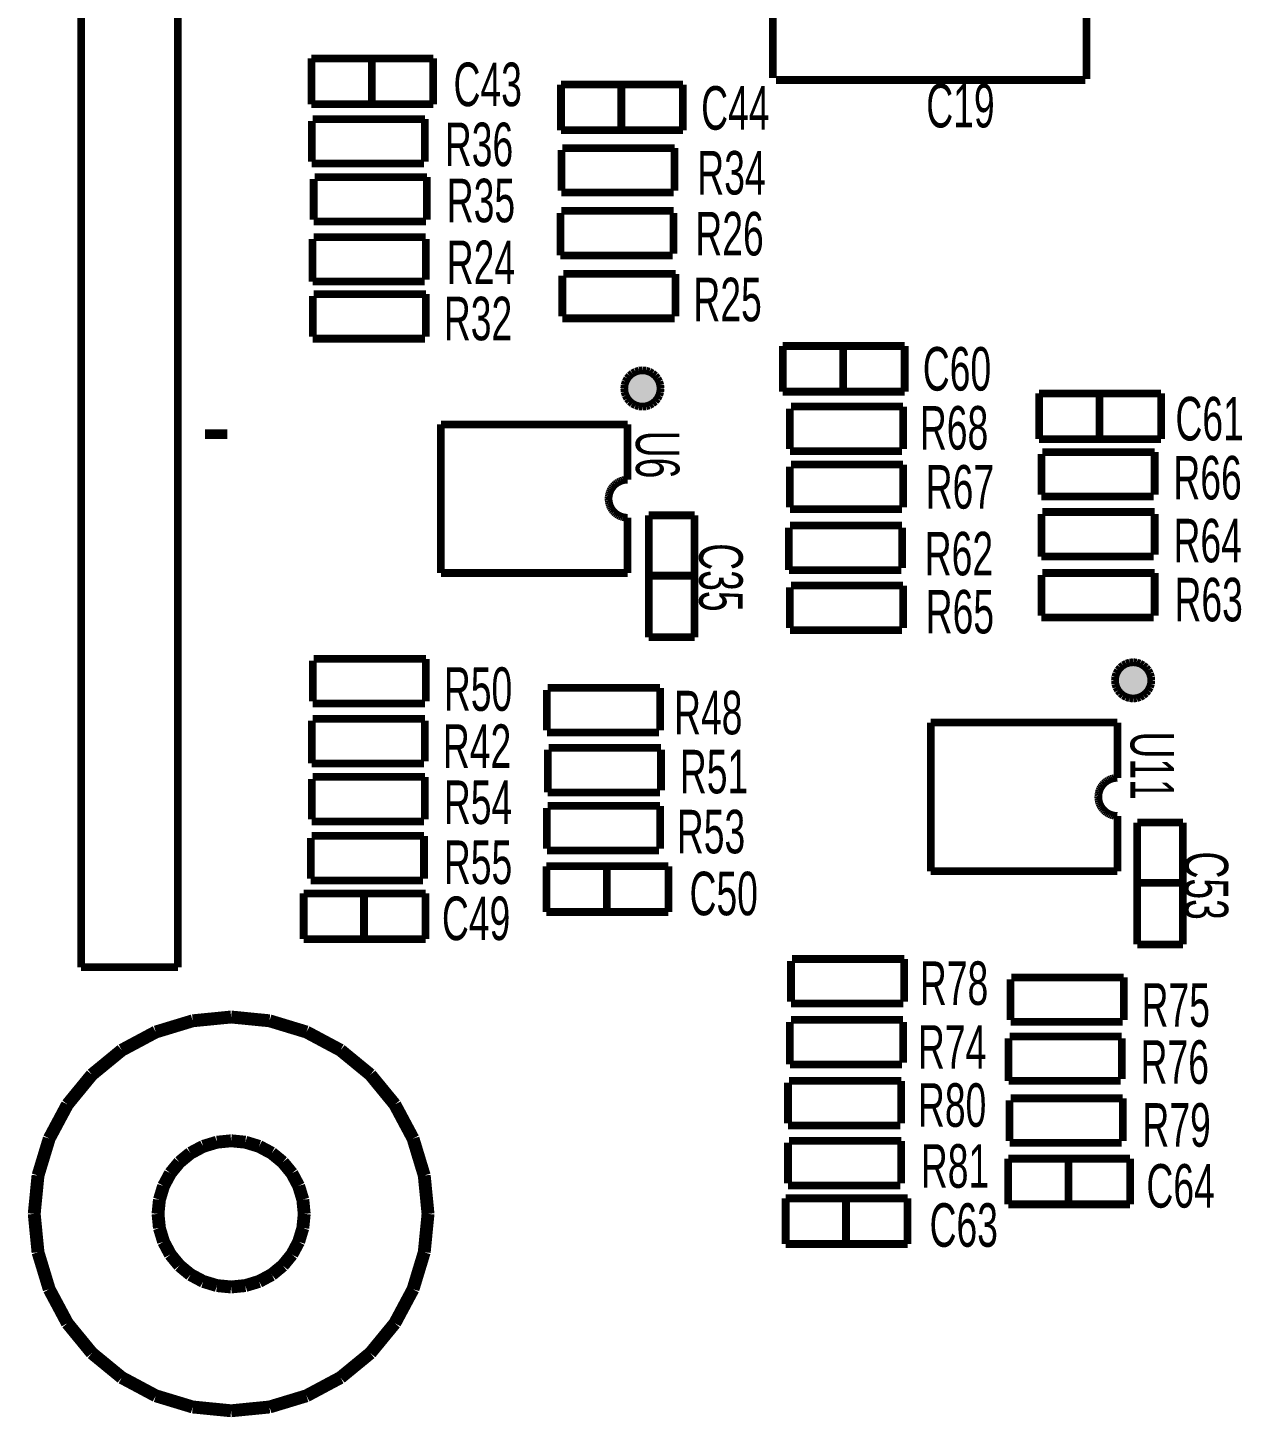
# Model space of a CAD drawing. Extents: x 0 to 105, y 0 to 80.
# Drawn here: x -0.36 to 31.57, y -0.36 to 36.12 of the extents above; entities that cross this region are included whole.
import ezdxf
from ezdxf.enums import TextEntityAlignment as Align

# ---------------------------------------------------------------- set-up
doc = ezdxf.new("R2010")
doc.units = 0
for name, color, linetype in [('BOARD_OUTLINE', 2, 'CONTINUOUS'), ('SILKSCREEN_BOTTOM', 6, 'CONTINUOUS'), ('SILKSCREEN_TOP', 4, 'CONTINUOUS')]:
    doc.layers.add(name, color=color, linetype=linetype)

msp = doc.modelspace()

# ---------------------------------------------------------------- linework, layer by layer
at = {"layer": 'BOARD_OUTLINE', "color": 2}
for points, const_width in [([(0, 80), (0, 0)], 0.000001), ([(4.604015, 6.860563), (4.244017, 6.751359)], 0.338074), ([(4.9784, 6.897437), (4.604015, 6.860563)], 0.338074), ([(5.352785, 6.860563), (4.9784, 6.897437)], 0.338074), ([(5.712783, 6.751359), (5.352785, 6.860563)], 0.338074), ([(3.912241, 6.57402), (3.621436, 6.335364)], 0.338074), ([(4.244017, 6.751359), (3.912241, 6.57402)], 0.338074), ([(6.044559, 6.57402), (5.712783, 6.751359)], 0.338074), ([(6.335364, 6.335364), (6.044559, 6.57402)], 0.338074), ([(3.38278, 6.044559), (3.205441, 5.712783)], 0.338074), ([(3.621436, 6.335364), (3.38278, 6.044559)], 0.338074), ([(6.57402, 6.044559), (6.335364, 6.335364)], 0.338074), ([(6.751359, 5.712783), (6.57402, 6.044559)], 0.338074), ([(3.205441, 5.712783), (3.096237, 5.352785)], 0.338074), ([(6.860563, 5.352785), (6.751359, 5.712783)], 0.338074), ([(3.096237, 5.352785), (3.059363, 4.9784)], 0.338074), ([(6.897437, 4.9784), (6.860563, 5.352785)], 0.338074), ([(3.059363, 4.9784), (3.096237, 4.604015)], 0.338074), ([(6.860563, 4.604015), (6.897437, 4.9784)], 0.338074), ([(3.096237, 4.604015), (3.205441, 4.244017)], 0.338074), ([(6.751359, 4.244017), (6.860563, 4.604015)], 0.338074), ([(3.205441, 4.244017), (3.38278, 3.912241)], 0.338074), ([(6.57402, 3.912241), (6.751359, 4.244017)], 0.338074), ([(3.38278, 3.912241), (3.621436, 3.621436)], 0.338074), ([(6.335364, 3.621436), (6.57402, 3.912241)], 0.338074), ([(3.621436, 3.621436), (3.912241, 3.38278)], 0.338074), ([(6.044559, 3.38278), (6.335364, 3.621436)], 0.338074), ([(3.912241, 3.38278), (4.244017, 3.205441)], 0.338074), ([(4.244017, 3.205441), (4.604015, 3.096237)], 0.338074), ([(5.352785, 3.096237), (5.712783, 3.205441)], 0.338074), ([(5.712783, 3.205441), (6.044559, 3.38278)], 0.338074), ([(4.604015, 3.096237), (4.9784, 3.059363)], 0.338074), ([(4.9784, 3.059363), (5.352785, 3.096237)], 0.338074), ([(0, 0), (105, 0)], 0.000001)]:
    msp.add_lwpolyline(points, dxfattribs=dict(at, const_width=const_width))
at = {"layer": 'SILKSCREEN_BOTTOM', "color": 6}
for points, const_width in [([(1.0414, 11.4554), (1.0414, 62.2554)], 0.2032), ([(3.5814, 62.2554), (3.5814, 11.4554)], 0.2032), ([(4.2926, 25.4508), (4.8768, 25.4508)], 0.254), ([(3.5814, 11.4554), (1.0414, 11.4554)], 0.2032)]:
    msp.add_lwpolyline(points, dxfattribs=dict(at, const_width=const_width))
at = {"layer": 'SILKSCREEN_TOP', "color": 4}
for points, const_width in [([(19.2024, 38.5318), (19.2024, 34.798)], 0.2032), ([(27.432, 34.7726), (27.432, 38.5572)], 0.2032), ([(10.285, 35.3134), (7.085, 35.3134)], 0.2032), ([(7.085, 35.3134), (7.085, 34.1134)], 0.2032), ([(8.6698, 34.1292), (8.6698, 35.2976)], 0.2032), ([(10.285, 34.1134), (10.285, 35.3134)], 0.2032), ([(16.8382, 34.6276), (13.6382, 34.6276)], 0.2032), ([(13.6382, 34.6276), (13.6382, 33.4276)], 0.2032), ([(15.223, 33.4434), (15.223, 34.6118)], 0.2032), ([(16.8382, 33.4276), (16.8382, 34.6276)], 0.2032), ([(19.2786, 34.7472), (27.4066, 34.7472)], 0.2032), ([(7.085, 34.1134), (10.285, 34.1134)], 0.2032), ([(7.095, 33.672), (7.095, 32.6052)], 0.2032), ([(10.0668, 33.7228), (7.1204, 33.7228)], 0.2032), ([(10.0668, 32.6052), (10.0668, 33.7228)], 0.2032), ([(13.6382, 33.4276), (16.8382, 33.4276)], 0.2032), ([(13.6482, 32.91), (13.6482, 31.8432)], 0.2032), ([(16.62, 32.9608), (13.6736, 32.9608)], 0.2032), ([(16.62, 31.8432), (16.62, 32.9608)], 0.2032), ([(7.095, 32.5544), (10.0414, 32.5544)], 0.2032), ([(7.1458, 32.148), (7.1458, 31.0812)], 0.2032), ([(10.1176, 32.1988), (7.1712, 32.1988)], 0.2032), ([(10.1176, 31.0812), (10.1176, 32.1988)], 0.2032), ([(13.6482, 31.7924), (16.5946, 31.7924)], 0.2032), ([(16.5946, 31.3098), (13.6482, 31.3098)], 0.2032), ([(7.1458, 31.0304), (10.0922, 31.0304)], 0.2032), ([(13.6228, 31.259), (13.6228, 30.1414)], 0.2032), ([(16.5946, 30.1922), (16.5946, 31.259)], 0.2032), ([(7.117, 30.5732), (7.117, 29.4556)], 0.2032), ([(10.0888, 30.624), (7.1424, 30.624)], 0.2032), ([(10.0888, 29.5064), (10.0888, 30.5732)], 0.2032), ([(13.6228, 30.1414), (16.5692, 30.1414)], 0.2032), ([(7.117, 29.4556), (10.0634, 29.4556)], 0.2032), ([(13.6736, 29.608), (13.6736, 28.5412)], 0.2032), ([(16.6454, 29.6588), (13.699, 29.6588)], 0.2032), ([(16.6454, 28.5412), (16.6454, 29.6588)], 0.2032), ([(10.0922, 29.1254), (7.1458, 29.1254)], 0.2032), ([(10.0922, 28.0078), (10.0922, 29.1254)], 0.2032), ([(7.1204, 29.0746), (7.1204, 28.0078)], 0.2032), ([(13.6736, 28.4904), (16.62, 28.4904)], 0.2032), ([(7.1204, 27.957), (10.0668, 27.957)], 0.2032), ([(22.6599, 27.7645), (19.4599, 27.7645)], 0.2032), ([(19.4599, 27.7645), (19.4599, 26.5645)], 0.2032), ([(21.0447, 26.5803), (21.0447, 27.7487)], 0.2032), ([(22.6599, 26.5645), (22.6599, 27.7645)], 0.2032), ([(15.379343, 26.913804), (15.335281, 26.831369)], 0.2032), ([(15.379343, 26.913804), (15.335281, 26.831369)], 0.2032), ([(15.438641, 26.986059), (15.379343, 26.913804)], 0.2032), ([(15.438641, 26.986059), (15.379343, 26.913804)], 0.2032), ([(15.510896, 27.045357), (15.438641, 26.986059)], 0.2032), ([(15.510896, 27.045357), (15.438641, 26.986059)], 0.2032), ([(15.593331, 27.089419), (15.510896, 27.045357)], 0.2032), ([(15.593331, 27.089419), (15.510896, 27.045357)], 0.2032), ([(15.682779, 27.116553), (15.593331, 27.089419)], 0.2032), ([(15.682779, 27.116553), (15.593331, 27.089419)], 0.2032), ([(15.7758, 27.125715), (15.682779, 27.116553)], 0.2032), ([(15.7758, 27.125715), (15.682779, 27.116553)], 0.2032), ([(15.868821, 27.116553), (15.7758, 27.125715)], 0.2032), ([(15.868821, 27.116553), (15.7758, 27.125715)], 0.2032), ([(15.958269, 27.089419), (15.868821, 27.116553)], 0.2032), ([(15.958269, 27.089419), (15.868821, 27.116553)], 0.2032), ([(16.040704, 27.045357), (15.958269, 27.089419)], 0.2032), ([(16.040704, 27.045357), (15.958269, 27.089419)], 0.2032), ([(16.112959, 26.986059), (16.040704, 27.045357)], 0.2032), ([(16.112959, 26.986059), (16.040704, 27.045357)], 0.2032), ([(16.172257, 26.913804), (16.112959, 26.986059)], 0.2032), ([(16.172257, 26.913804), (16.112959, 26.986059)], 0.2032), ([(16.216319, 26.831369), (16.172257, 26.913804)], 0.2032), ([(16.216319, 26.831369), (16.172257, 26.913804)], 0.2032), ([(15.308147, 26.741921), (15.298985, 26.6489)], 0.2032), ([(15.308147, 26.741921), (15.298985, 26.6489)], 0.2032), ([(15.298985, 26.6489), (15.308147, 26.555879)], 0.2032), ([(15.298985, 26.6489), (15.308147, 26.555879)], 0.2032), ([(15.335281, 26.831369), (15.308147, 26.741921)], 0.2032), ([(15.335281, 26.831369), (15.308147, 26.741921)], 0.2032), ([(15.308147, 26.555879), (15.335281, 26.466431)], 0.2032), ([(15.308147, 26.555879), (15.335281, 26.466431)], 0.2032), ([(16.243453, 26.741921), (16.216319, 26.831369)], 0.2032), ([(16.243453, 26.741921), (16.216319, 26.831369)], 0.2032), ([(16.216319, 26.466431), (16.243453, 26.555879)], 0.2032), ([(16.216319, 26.466431), (16.243453, 26.555879)], 0.2032), ([(16.252615, 26.6489), (16.243453, 26.741921)], 0.2032), ([(16.252615, 26.6489), (16.243453, 26.741921)], 0.2032), ([(16.243453, 26.555879), (16.252615, 26.6489)], 0.2032), ([(16.243453, 26.555879), (16.252615, 26.6489)], 0.2032), ([(16.252615, 26.6489), (16.252615, 26.6489)], 0.2032), ([(19.4599, 26.5645), (22.6599, 26.5645)], 0.2032), ([(15.335281, 26.466431), (15.379343, 26.383996)], 0.2032), ([(15.335281, 26.466431), (15.379343, 26.383996)], 0.2032), ([(15.379343, 26.383996), (15.438641, 26.311741)], 0.2032), ([(15.379343, 26.383996), (15.438641, 26.311741)], 0.2032), ([(15.438641, 26.311741), (15.510896, 26.252443)], 0.2032), ([(15.438641, 26.311741), (15.510896, 26.252443)], 0.2032), ([(15.510896, 26.252443), (15.593331, 26.208381)], 0.2032), ([(15.510896, 26.252443), (15.593331, 26.208381)], 0.2032), ([(15.593331, 26.208381), (15.682779, 26.181247)], 0.2032), ([(15.593331, 26.208381), (15.682779, 26.181247)], 0.2032), ([(15.682779, 26.181247), (15.7758, 26.172085)], 0.2032), ([(15.682779, 26.181247), (15.7758, 26.172085)], 0.2032), ([(15.7758, 26.172085), (15.868821, 26.181247)], 0.2032), ([(15.7758, 26.172085), (15.868821, 26.181247)], 0.2032), ([(15.868821, 26.181247), (15.958269, 26.208381)], 0.2032), ([(15.868821, 26.181247), (15.958269, 26.208381)], 0.2032), ([(15.958269, 26.208381), (16.040704, 26.252443)], 0.2032), ([(15.958269, 26.208381), (16.040704, 26.252443)], 0.2032), ([(16.040704, 26.252443), (16.112959, 26.311741)], 0.2032), ([(16.040704, 26.252443), (16.112959, 26.311741)], 0.2032), ([(16.112959, 26.311741), (16.172257, 26.383996)], 0.2032), ([(16.112959, 26.311741), (16.172257, 26.383996)], 0.2032), ([(16.172257, 26.383996), (16.216319, 26.466431)], 0.2032), ([(16.172257, 26.383996), (16.216319, 26.466431)], 0.2032), ([(22.6195, 26.1739), (19.6731, 26.1739)], 0.2032), ([(22.6195, 25.0563), (22.6195, 26.1739)], 0.2032), ([(29.3909, 26.5199), (26.1909, 26.5199)], 0.2032), ([(26.1909, 26.5199), (26.1909, 25.3199)], 0.2032), ([(27.7757, 25.3357), (27.7757, 26.5041)], 0.2032), ([(29.3909, 25.3199), (29.3909, 26.5199)], 0.2032), ([(19.6477, 26.1231), (19.6477, 25.0563)], 0.2032), ([(10.487, 25.7046), (10.487, 21.8046)], 0.2032), ([(15.387, 25.7046), (10.487, 25.7046)], 0.2032), ([(15.387, 24.2546), (15.387, 25.7046)], 0.2032), ([(26.1909, 25.3199), (29.3909, 25.3199)], 0.2032), ([(19.6477, 25.0055), (22.5941, 25.0055)], 0.2032), ([(26.2517, 24.9293), (26.2517, 23.8625)], 0.2032), ([(29.2235, 24.9801), (26.2771, 24.9801)], 0.2032), ([(29.2235, 23.8625), (29.2235, 24.9801)], 0.2032), ([(19.6477, 24.5991), (19.6477, 23.5323)], 0.2032), ([(22.6195, 24.6499), (19.6731, 24.6499)], 0.2032), ([(22.6195, 23.5323), (22.6195, 24.6499)], 0.2032), ([(14.953987, 24.0046), (14.933846, 23.965909)], 0.2032), ([(14.977423, 24.041388), (14.953987, 24.0046)], 0.2032), ([(15.003977, 24.075993), (14.977423, 24.041388)], 0.2032), ([(15.033446, 24.108153), (15.003977, 24.075993)], 0.2032), ([(15.065606, 24.137622), (15.033446, 24.108153)], 0.2032), ([(15.100211, 24.164176), (15.065606, 24.137622)], 0.2032), ([(15.137, 24.187612), (15.100211, 24.164176)], 0.2032), ([(15.17569, 24.207753), (15.137, 24.187612)], 0.2032), ([(15.215989, 24.224446), (15.17569, 24.207753)], 0.2032), ([(15.25759, 24.237562), (15.215989, 24.224446)], 0.2032), ([(15.300175, 24.247003), (15.25759, 24.237562)], 0.2032), ([(15.343422, 24.252697), (15.300175, 24.247003)], 0.2032), ([(15.387, 24.2546), (15.343422, 24.252697)], 0.2032), ([(14.888902, 23.798177), (14.887, 23.7546)], 0.2032), ([(14.887, 23.7546), (14.888902, 23.711022)], 0.2032), ([(14.894596, 23.841424), (14.888902, 23.798177)], 0.2032), ([(14.888902, 23.711022), (14.894596, 23.667775)], 0.2032), ([(14.904037, 23.884009), (14.894596, 23.841424)], 0.2032), ([(14.894596, 23.667775), (14.904037, 23.62519)], 0.2032), ([(14.917153, 23.92561), (14.904037, 23.884009)], 0.2032), ([(14.904037, 23.62519), (14.917153, 23.583589)], 0.2032), ([(14.933846, 23.965909), (14.917153, 23.92561)], 0.2032), ([(26.2517, 23.8117), (29.1981, 23.8117)], 0.2032), ([(14.917153, 23.583589), (14.933846, 23.54329)], 0.2032), ([(14.933846, 23.54329), (14.953987, 23.5046)], 0.2032), ([(14.953987, 23.5046), (14.977423, 23.467811)], 0.2032), ([(14.977423, 23.467811), (15.003977, 23.433206)], 0.2032), ([(15.003977, 23.433206), (15.033446, 23.401046)], 0.2032), ([(15.033446, 23.401046), (15.065606, 23.371577)], 0.2032), ([(15.065606, 23.371577), (15.100211, 23.345023)], 0.2032), ([(15.100211, 23.345023), (15.136999, 23.321587)], 0.2032), ([(15.136999, 23.321587), (15.17569, 23.301446)], 0.2032), ([(15.17569, 23.301446), (15.215989, 23.284753)], 0.2032), ([(15.215989, 23.284753), (15.25759, 23.271637)], 0.2032), ([(15.25759, 23.271637), (15.300175, 23.262196)], 0.2032), ([(15.300175, 23.262196), (15.343422, 23.256502)], 0.2032), ([(15.343422, 23.256502), (15.386999, 23.2546)], 0.2032), ([(15.386999, 23.2546), (15.387, 23.2546)], 0.2032), ([(15.387, 21.8046), (15.387, 23.2546)], 0.2032), ([(17.1438, 23.3188), (15.9438, 23.3188)], 0.2032), ([(15.9438, 23.3188), (15.9438, 20.1188)], 0.2032), ([(17.1438, 20.1188), (17.1438, 23.3188)], 0.2032), ([(19.6477, 23.4815), (22.5941, 23.4815)], 0.2032), ([(26.2517, 23.3545), (26.2517, 22.2369)], 0.2032), ([(29.2235, 23.4053), (26.2771, 23.4053)], 0.2032), ([(29.2235, 22.2877), (29.2235, 23.3545)], 0.2032), ([(19.6223, 22.9989), (19.6223, 21.8813)], 0.2032), ([(22.5941, 23.0497), (19.6477, 23.0497)], 0.2032), ([(22.5941, 21.9321), (22.5941, 22.9989)], 0.2032), ([(26.2517, 22.2369), (29.1981, 22.2369)], 0.2032), ([(10.487, 21.8046), (15.387, 21.8046)], 0.2032), ([(19.6223, 21.8813), (22.5687, 21.8813)], 0.2032), ([(29.2235, 21.8051), (26.2771, 21.8051)], 0.2032), ([(29.2235, 20.6875), (29.2235, 21.8051)], 0.2032), ([(15.9596, 21.734), (17.128, 21.734)], 0.2032), ([(19.6477, 21.4241), (19.6477, 20.3573)], 0.2032), ([(22.6195, 21.4749), (19.6731, 21.4749)], 0.2032), ([(22.6195, 20.3573), (22.6195, 21.4749)], 0.2032), ([(26.2517, 21.7543), (26.2517, 20.6875)], 0.2032), ([(26.2517, 20.6367), (29.1981, 20.6367)], 0.2032), ([(15.9438, 20.1188), (17.1438, 20.1188)], 0.2032), ([(19.6477, 20.3065), (22.5941, 20.3065)], 0.2032), ([(7.1204, 19.4988), (7.1204, 18.432)], 0.2032), ([(10.0922, 19.5496), (7.1458, 19.5496)], 0.2032), ([(10.0922, 18.432), (10.0922, 19.5496)], 0.2032), ([(28.262422, 19.250484), (28.21838, 19.168086)], 0.2032), ([(28.262422, 19.250484), (28.21838, 19.168086)], 0.2032), ([(28.321693, 19.322707), (28.262422, 19.250484)], 0.2032), ([(28.321693, 19.322707), (28.262422, 19.250484)], 0.2032), ([(28.393916, 19.381978), (28.321693, 19.322707)], 0.2032), ([(28.393916, 19.381978), (28.321693, 19.322707)], 0.2032), ([(28.476314, 19.42602), (28.393916, 19.381978)], 0.2032), ([(28.476314, 19.42602), (28.393916, 19.381978)], 0.2032), ([(28.56572, 19.453142), (28.476314, 19.42602)], 0.2032), ([(28.56572, 19.453142), (28.476314, 19.42602)], 0.2032), ([(28.6587, 19.4623), (28.56572, 19.453142)], 0.2032), ([(28.6587, 19.4623), (28.56572, 19.453142)], 0.2032), ([(28.75168, 19.453142), (28.6587, 19.4623)], 0.2032), ([(28.75168, 19.453142), (28.6587, 19.4623)], 0.2032), ([(28.841086, 19.42602), (28.75168, 19.453142)], 0.2032), ([(28.841086, 19.42602), (28.75168, 19.453142)], 0.2032), ([(28.923484, 19.381978), (28.841086, 19.42602)], 0.2032), ([(28.923484, 19.381978), (28.841086, 19.42602)], 0.2032), ([(28.995707, 19.322707), (28.923484, 19.381978)], 0.2032), ([(28.995707, 19.322707), (28.923484, 19.381978)], 0.2032), ([(29.054978, 19.250484), (28.995707, 19.322707)], 0.2032), ([(29.054978, 19.250484), (28.995707, 19.322707)], 0.2032), ([(29.09902, 19.168086), (29.054978, 19.250484)], 0.2032), ([(29.09902, 19.168086), (29.054978, 19.250484)], 0.2032), ([(28.191258, 19.07868), (28.1821, 18.9857)], 0.2032), ([(28.191258, 19.07868), (28.1821, 18.9857)], 0.2032), ([(28.1821, 18.9857), (28.191258, 18.89272)], 0.2032), ([(28.1821, 18.9857), (28.191258, 18.89272)], 0.2032), ([(28.21838, 19.168086), (28.191258, 19.07868)], 0.2032), ([(28.21838, 19.168086), (28.191258, 19.07868)], 0.2032), ([(28.191258, 18.89272), (28.21838, 18.803314)], 0.2032), ([(28.191258, 18.89272), (28.21838, 18.803314)], 0.2032), ([(29.126142, 19.07868), (29.09902, 19.168086)], 0.2032), ([(29.126142, 19.07868), (29.09902, 19.168086)], 0.2032), ([(29.09902, 18.803314), (29.126142, 18.89272)], 0.2032), ([(29.09902, 18.803314), (29.126142, 18.89272)], 0.2032), ([(29.1353, 18.9857), (29.126142, 19.07868)], 0.2032), ([(29.1353, 18.9857), (29.126142, 19.07868)], 0.2032), ([(29.126142, 18.89272), (29.1353, 18.9857)], 0.2032), ([(29.126142, 18.89272), (29.1353, 18.9857)], 0.2032), ([(29.1353, 18.9857), (29.1353, 18.9857)], 0.2032), ([(13.2672, 18.7368), (13.2672, 17.67)], 0.2032), ([(16.239, 18.7876), (13.2926, 18.7876)], 0.2032), ([(16.239, 17.67), (16.239, 18.7876)], 0.2032), ([(28.21838, 18.803314), (28.262422, 18.720916)], 0.2032), ([(28.21838, 18.803314), (28.262422, 18.720916)], 0.2032), ([(28.262422, 18.720916), (28.321693, 18.648693)], 0.2032), ([(28.262422, 18.720916), (28.321693, 18.648693)], 0.2032), ([(28.321693, 18.648693), (28.393916, 18.589422)], 0.2032), ([(28.321693, 18.648693), (28.393916, 18.589422)], 0.2032), ([(28.393916, 18.589422), (28.476314, 18.54538)], 0.2032), ([(28.393916, 18.589422), (28.476314, 18.54538)], 0.2032), ([(28.476314, 18.54538), (28.56572, 18.518258)], 0.2032), ([(28.476314, 18.54538), (28.56572, 18.518258)], 0.2032), ([(28.56572, 18.518258), (28.6587, 18.5091)], 0.2032), ([(28.56572, 18.518258), (28.6587, 18.5091)], 0.2032), ([(28.6587, 18.5091), (28.75168, 18.518258)], 0.2032), ([(28.6587, 18.5091), (28.75168, 18.518258)], 0.2032), ([(28.75168, 18.518258), (28.841086, 18.54538)], 0.2032), ([(28.75168, 18.518258), (28.841086, 18.54538)], 0.2032), ([(28.841086, 18.54538), (28.923484, 18.589422)], 0.2032), ([(28.841086, 18.54538), (28.923484, 18.589422)], 0.2032), ([(28.923484, 18.589422), (28.995707, 18.648693)], 0.2032), ([(28.923484, 18.589422), (28.995707, 18.648693)], 0.2032), ([(28.995707, 18.648693), (29.054978, 18.720916)], 0.2032), ([(28.995707, 18.648693), (29.054978, 18.720916)], 0.2032), ([(29.054978, 18.720916), (29.09902, 18.803314)], 0.2032), ([(29.054978, 18.720916), (29.09902, 18.803314)], 0.2032), ([(7.1204, 18.3812), (10.0668, 18.3812)], 0.2032), ([(7.095, 17.924), (7.095, 16.8064)], 0.2032), ([(10.0668, 17.9748), (7.1204, 17.9748)], 0.2032), ([(10.0668, 16.8572), (10.0668, 17.924)], 0.2032), ([(23.3445, 17.8763), (23.3445, 13.9763)], 0.2032), ([(28.2445, 17.8763), (23.3445, 17.8763)], 0.2032), ([(28.2445, 16.4263), (28.2445, 17.8763)], 0.2032), ([(13.2672, 17.6192), (16.2136, 17.6192)], 0.2032), ([(13.2926, 17.162), (13.2926, 16.0444)], 0.2032), ([(16.2644, 17.2128), (13.318, 17.2128)], 0.2032), ([(16.2644, 16.0952), (16.2644, 17.162)], 0.2032), ([(7.095, 16.8064), (10.0414, 16.8064)], 0.2032), ([(7.095, 16.4), (7.095, 15.3332)], 0.2032), ([(10.0668, 16.4508), (7.1204, 16.4508)], 0.2032), ([(10.0668, 15.3332), (10.0668, 16.4508)], 0.2032), ([(27.957711, 16.335876), (27.923106, 16.309322)], 0.2032), ([(27.9945, 16.359312), (27.957711, 16.335876)], 0.2032), ([(28.03319, 16.379453), (27.9945, 16.359312)], 0.2032), ([(28.073489, 16.396146), (28.03319, 16.379453)], 0.2032), ([(28.11509, 16.409262), (28.073489, 16.396146)], 0.2032), ([(28.157675, 16.418703), (28.11509, 16.409262)], 0.2032), ([(28.200922, 16.424397), (28.157675, 16.418703)], 0.2032), ([(28.2445, 16.4263), (28.200922, 16.424397)], 0.2032), ([(13.2926, 16.0444), (16.239, 16.0444)], 0.2032), ([(27.746402, 15.969877), (27.7445, 15.9263)], 0.2032), ([(27.752096, 16.013124), (27.746402, 15.969877)], 0.2032), ([(27.761537, 16.055709), (27.752096, 16.013124)], 0.2032), ([(27.774653, 16.09731), (27.761537, 16.055709)], 0.2032), ([(27.791346, 16.137609), (27.774653, 16.09731)], 0.2032), ([(27.811487, 16.1763), (27.791346, 16.137609)], 0.2032), ([(27.834923, 16.213088), (27.811487, 16.1763)], 0.2032), ([(27.861477, 16.247693), (27.834923, 16.213088)], 0.2032), ([(27.890946, 16.279853), (27.861477, 16.247693)], 0.2032), ([(27.923106, 16.309322), (27.890946, 16.279853)], 0.2032), ([(13.2672, 15.638), (13.2672, 14.5712)], 0.2032), ([(16.239, 15.6888), (13.2926, 15.6888)], 0.2032), ([(16.239, 14.5712), (16.239, 15.6888)], 0.2032), ([(27.7445, 15.9263), (27.746402, 15.882722)], 0.2032), ([(27.746402, 15.882722), (27.752096, 15.839475)], 0.2032), ([(27.752096, 15.839475), (27.761537, 15.79689)], 0.2032), ([(27.761537, 15.79689), (27.774653, 15.755289)], 0.2032), ([(27.774653, 15.755289), (27.791346, 15.71499)], 0.2032), ([(27.791346, 15.71499), (27.811487, 15.6763)], 0.2032), ([(27.811487, 15.6763), (27.834923, 15.639511)], 0.2032), ([(27.834923, 15.639511), (27.861477, 15.604906)], 0.2032), ([(27.861477, 15.604906), (27.890946, 15.572746)], 0.2032), ([(7.095, 15.2824), (10.0414, 15.2824)], 0.2032), ([(27.890946, 15.572746), (27.923106, 15.543277)], 0.2032), ([(27.923106, 15.543277), (27.957711, 15.516723)], 0.2032), ([(27.957711, 15.516723), (27.9945, 15.493287)], 0.2032), ([(27.9945, 15.493287), (28.03319, 15.473146)], 0.2032), ([(28.03319, 15.473146), (28.073489, 15.456453)], 0.2032), ([(28.073489, 15.456453), (28.11509, 15.443337)], 0.2032), ([(28.11509, 15.443337), (28.157675, 15.433896)], 0.2032), ([(28.157675, 15.433896), (28.200922, 15.428202)], 0.2032), ([(28.200922, 15.428202), (28.244499, 15.4263)], 0.2032), ([(28.244499, 15.4263), (28.2445, 15.4263)], 0.2032), ([(28.2445, 13.9763), (28.2445, 15.4263)], 0.2032), ([(28.7657, 15.2517), (28.7657, 12.0517)], 0.2032), ([(29.9657, 15.2517), (28.7657, 15.2517)], 0.2032), ([(29.9657, 12.0517), (29.9657, 15.2517)], 0.2032), ([(10.0414, 14.9014), (7.095, 14.9014)], 0.2032), ([(10.0414, 13.7838), (10.0414, 14.9014)], 0.2032), ([(7.0696, 14.8506), (7.0696, 13.7838)], 0.2032), ([(13.2672, 14.5204), (16.2136, 14.5204)], 0.2032), ([(16.4572, 14.1044), (13.2572, 14.1044)], 0.2032), ([(13.2572, 14.1044), (13.2572, 12.9044)], 0.2032), ([(14.842, 12.9202), (14.842, 14.0886)], 0.2032), ([(16.4572, 12.9044), (16.4572, 14.1044)], 0.2032), ([(23.3445, 13.9763), (28.2445, 13.9763)], 0.2032), ([(7.0696, 13.733), (10.016, 13.733)], 0.2032), ([(28.7815, 13.6669), (29.9499, 13.6669)], 0.2032), ([(10.0818, 13.3932), (6.8818, 13.3932)], 0.2032), ([(6.8818, 13.3932), (6.8818, 12.1932)], 0.2032), ([(8.4666, 12.209), (8.4666, 13.3774)], 0.2032), ([(10.0818, 12.1932), (10.0818, 13.3932)], 0.2032), ([(13.2572, 12.9044), (16.4572, 12.9044)], 0.2032), ([(6.8818, 12.1932), (10.0818, 12.1932)], 0.2032), ([(28.7657, 12.0517), (29.9657, 12.0517)], 0.2032), ([(19.6765, 11.6197), (19.6765, 10.5529)], 0.2032), ([(22.6483, 11.6705), (19.7019, 11.6705)], 0.2032), ([(22.6483, 10.5529), (22.6483, 11.6705)], 0.2032), ([(25.4389, 11.1371), (25.4389, 10.0703)], 0.2032), ([(28.4107, 11.1879), (25.4643, 11.1879)], 0.2032), ([(28.4107, 10.0703), (28.4107, 11.1879)], 0.2032), ([(19.6765, 10.5021), (22.6229, 10.5021)], 0.2032), ([(3.969971, 10.048115), (3.000296, 9.753967)], 0.338074), ([(4.9784, 10.147437), (3.969971, 10.048115)], 0.338074), ([(5.986829, 10.048115), (4.9784, 10.147437)], 0.338074), ([(6.956504, 9.753967), (5.986829, 10.048115)], 0.338074), ([(3.000296, 9.753967), (2.106637, 9.276297)], 0.338074), ([(7.850163, 9.276297), (6.956504, 9.753967)], 0.338074), ([(19.6477, 10.0195), (19.6477, 8.9019)], 0.2032), ([(22.6195, 10.0703), (19.6731, 10.0703)], 0.2032), ([(22.6195, 8.9527), (22.6195, 10.0195)], 0.2032), ([(25.4389, 10.0195), (28.3853, 10.0195)], 0.2032), ([(25.3881, 9.5877), (25.3881, 8.4701)], 0.2032), ([(28.3599, 9.6385), (25.4135, 9.6385)], 0.2032), ([(28.3599, 8.5209), (28.3599, 9.5877)], 0.2032), ([(2.106637, 9.276297), (1.323339, 8.633461)], 0.338074), ([(8.633461, 8.633461), (7.850163, 9.276297)], 0.338074), ([(1.323339, 8.633461), (0.680503, 7.850163)], 0.338074), ([(9.276297, 7.850163), (8.633461, 8.633461)], 0.338074), ([(19.6477, 8.9019), (22.5941, 8.9019)], 0.2032), ([(19.5969, 8.4193), (19.5969, 7.3525)], 0.2032), ([(22.5687, 8.4701), (19.6223, 8.4701)], 0.2032), ([(22.5687, 7.3525), (22.5687, 8.4701)], 0.2032), ([(25.3881, 8.4701), (28.3345, 8.4701)], 0.2032), ([(25.4135, 7.9621), (25.4135, 6.8953)], 0.2032), ([(28.3853, 8.0129), (25.4389, 8.0129)], 0.2032), ([(28.3853, 6.8953), (28.3853, 8.0129)], 0.2032), ([(0.680503, 7.850163), (0.202833, 6.956504)], 0.338074), ([(9.753967, 6.956504), (9.276297, 7.850163)], 0.338074), ([(19.5969, 7.3017), (22.5433, 7.3017)], 0.2032), ([(0.202833, 6.956504), (-0.091315, 5.986829)], 0.338074), ([(10.048115, 5.986829), (9.753967, 6.956504)], 0.338074), ([(19.5969, 6.8445), (19.5969, 5.7777)], 0.2032), ([(22.5687, 6.8953), (19.6223, 6.8953)], 0.2032), ([(22.5687, 5.7777), (22.5687, 6.8953)], 0.2032), ([(25.4135, 6.8445), (28.3599, 6.8445)], 0.2032), ([(28.5781, 6.4285), (25.3781, 6.4285)], 0.2032), ([(25.3781, 6.4285), (25.3781, 5.2285)], 0.2032), ([(26.9629, 5.2443), (26.9629, 6.4127)], 0.2032), ([(28.5781, 5.2285), (28.5781, 6.4285)], 0.2032), ([(-0.091315, 5.986829), (-0.190637, 4.9784)], 0.338074), ([(10.147437, 4.9784), (10.048115, 5.986829)], 0.338074), ([(22.7361, 5.3871), (19.5361, 5.3871)], 0.2032), ([(19.5361, 5.3871), (19.5361, 4.1871)], 0.2032), ([(19.5969, 5.7269), (22.5433, 5.7269)], 0.2032), ([(21.1209, 4.2029), (21.1209, 5.3713)], 0.2032), ([(22.7361, 4.1871), (22.7361, 5.3871)], 0.2032), ([(-0.190637, 4.9784), (-0.091315, 3.969971)], 0.338074), ([(10.048115, 3.969971), (10.147437, 4.9784)], 0.338074), ([(25.3781, 5.2285), (28.5781, 5.2285)], 0.2032), ([(-0.091315, 3.969971), (0.202833, 3.000296)], 0.338074), ([(9.753967, 3.000296), (10.048115, 3.969971)], 0.338074), ([(19.5361, 4.1871), (22.7361, 4.1871)], 0.2032), ([(0.202833, 3.000296), (0.680503, 2.106637)], 0.338074), ([(9.276297, 2.106637), (9.753967, 3.000296)], 0.338074), ([(0.680503, 2.106637), (1.323339, 1.323339)], 0.338074), ([(8.633461, 1.323339), (9.276297, 2.106637)], 0.338074), ([(1.323339, 1.323339), (2.106637, 0.680503)], 0.338074), ([(7.850163, 0.680503), (8.633461, 1.323339)], 0.338074), ([(2.106637, 0.680503), (3.000296, 0.202833)], 0.338074), ([(6.956504, 0.202833), (7.850163, 0.680503)], 0.338074), ([(3.000296, 0.202833), (3.969971, -0.091315)], 0.338074), ([(5.986829, -0.091315), (6.956504, 0.202833)], 0.338074), ([(3.969971, -0.091315), (4.9784, -0.190637)], 0.338074), ([(4.9784, -0.190637), (5.986829, -0.091315)], 0.338074)]:
    msp.add_lwpolyline(points, dxfattribs=dict(at, const_width=const_width))
for points in [[(16.252615, 26.6489), (15.510896, 27.045356), (15.379343, 26.913804), (15.438641, 26.98606)], [(16.252615, 26.6489), (15.682779, 27.116552), (15.510896, 27.045356), (15.593331, 27.08942)], [(16.252615, 26.6489), (15.868821, 27.116552), (15.682779, 27.116552), (15.7758, 27.125716)], [(16.252615, 26.6489), (16.040704, 27.045356), (15.868821, 27.116552), (15.958269, 27.08942)], [(16.252615, 26.6489), (16.172257, 26.913804), (16.040704, 27.045356), (16.112959, 26.98606)], [(16.252615, 26.6489), (15.308147, 26.74192), (15.308147, 26.55588), (15.298985, 26.6489)], [(16.252615, 26.6489), (15.379343, 26.913804), (15.308147, 26.74192), (15.335281, 26.831368)], [(16.252615, 26.6489), (15.308147, 26.55588), (15.379343, 26.383996), (15.335281, 26.466432)], [(16.252615, 26.6489), (15.379343, 26.383996), (15.510896, 26.252444), (15.438641, 26.31174)], [(16.252615, 26.6489), (15.510896, 26.252444), (15.682779, 26.181248), (15.593331, 26.20838)], [(16.252615, 26.6489), (15.682779, 26.181248), (15.868821, 26.181248), (15.7758, 26.172084)], [(16.252615, 26.6489), (15.868821, 26.181248), (16.040704, 26.252444), (15.958269, 26.20838)], [(16.252615, 26.6489), (16.040704, 26.252444), (16.172257, 26.383996), (16.112959, 26.31174)], [(16.252615, 26.6489), (16.243453, 26.74192), (16.172257, 26.913804), (16.216319, 26.831368)], [(16.252615, 26.6489), (16.172257, 26.383996), (16.243453, 26.55588), (16.216319, 26.466432)], [(16.252615, 26.6489), (16.243453, 26.55588), (16.252615, 26.6489)], [(29.1353, 18.9857), (28.393916, 19.381978), (28.262422, 19.250484), (28.321692, 19.322708)], [(29.1353, 18.9857), (28.56572, 19.453142), (28.393916, 19.381978), (28.476314, 19.42602)], [(29.1353, 18.9857), (28.75168, 19.453142), (28.56572, 19.453142), (28.6587, 19.4623)], [(29.1353, 18.9857), (28.923484, 19.381978), (28.75168, 19.453142), (28.841086, 19.42602)], [(29.1353, 18.9857), (29.054978, 19.250484), (28.923484, 19.381978), (28.995708, 19.322708)], [(29.1353, 18.9857), (28.191258, 19.07868), (28.191258, 18.89272), (28.1821, 18.9857)], [(29.1353, 18.9857), (28.262422, 19.250484), (28.191258, 19.07868), (28.21838, 19.168086)], [(29.1353, 18.9857), (28.191258, 18.89272), (28.262422, 18.720916), (28.21838, 18.803314)], [(29.1353, 18.9857), (28.262422, 18.720916), (28.393916, 18.589422), (28.321692, 18.648692)], [(29.1353, 18.9857), (28.393916, 18.589422), (28.56572, 18.518258), (28.476314, 18.54538)], [(29.1353, 18.9857), (28.56572, 18.518258), (28.75168, 18.518258), (28.6587, 18.5091)], [(29.1353, 18.9857), (28.75168, 18.518258), (28.923484, 18.589422), (28.841086, 18.54538)], [(29.1353, 18.9857), (28.923484, 18.589422), (29.054978, 18.720916), (28.995708, 18.648692)], [(29.1353, 18.9857), (29.126142, 19.07868), (29.054978, 19.250484), (29.09902, 19.168086)], [(29.1353, 18.9857), (29.054978, 18.720916), (29.126142, 18.89272), (29.09902, 18.803314)], [(29.1353, 18.9857), (29.126142, 18.89272), (29.1353, 18.9857)]]:
    msp.add_solid(points, dxfattribs=at)

# ---------------------------------------------------------------- texts
at = {"layer": 'SILKSCREEN_TOP', "width": 0.64}
for s, p in [('C43', (11.71448, 34.6329)), ('C19', (24.12492, 34.0741)), ('C44', (18.21512, 34.0149)), ('R36', (11.48588, 33.0581)), ('R34', (18.11352, 32.3131)), ('R35', (11.53668, 31.5849)), ('R26', (18.06272, 30.7129)), ('R24', (11.53668, 29.9593)), ('R25', (18.01192, 28.9857)), ('R32', (11.46048, 28.4861)), ('C60', (24.03348, 27.1653)), ('C61', (30.66622, 25.8564)), ('R68', (23.95728, 25.6159)), ('R66', (30.61202, 24.307)), ('R67', (24.10968, 24.0665)), ('R64', (30.61542, 22.656)), ('R62', (24.08428, 22.3139)), ('R63', (30.64082, 21.1066)), ('R65', (24.10968, 20.7899)), ('R50', (11.46048, 18.7579)), ('R48', (17.50392, 18.1399)), ('R42', (11.43508, 17.2593)), ('R51', (17.65632, 16.5905)), ('R54', (11.46048, 15.7861)), ('R53', (17.57672, 15.0157)), ('R55', (11.46048, 14.2113)), ('C50', (17.91032, 13.3901)), ('C49', (11.40968, 12.7381)), ('R78', (23.95728, 11.0363)), ('R75', (29.77722, 10.464)), ('R74', (23.90648, 9.3599)), ('R76', (29.75182, 8.9654)), ('R80', (23.90648, 7.8359)), ('R79', (29.79922, 7.3144)), ('R81', (23.98268, 6.2357)), ('C64', (29.90422, 5.7142)), ('C63', (24.21128, 4.6863))]:
    msp.add_text(s, height=1.143, dxfattribs=at).set_placement(p, align=Align.MIDDLE_CENTER)
for s, p in [('U6', (16.1755, 24.91408)), ('C35', (17.8367, 21.68832)), ('U11', (29.16, 16.74542)), ('C53', (30.5824, 13.59582))]:
    msp.add_text(s, height=1.143, rotation=270, dxfattribs=at).set_placement(p, align=Align.MIDDLE_CENTER)

doc.saveas('drawing.dxf')
